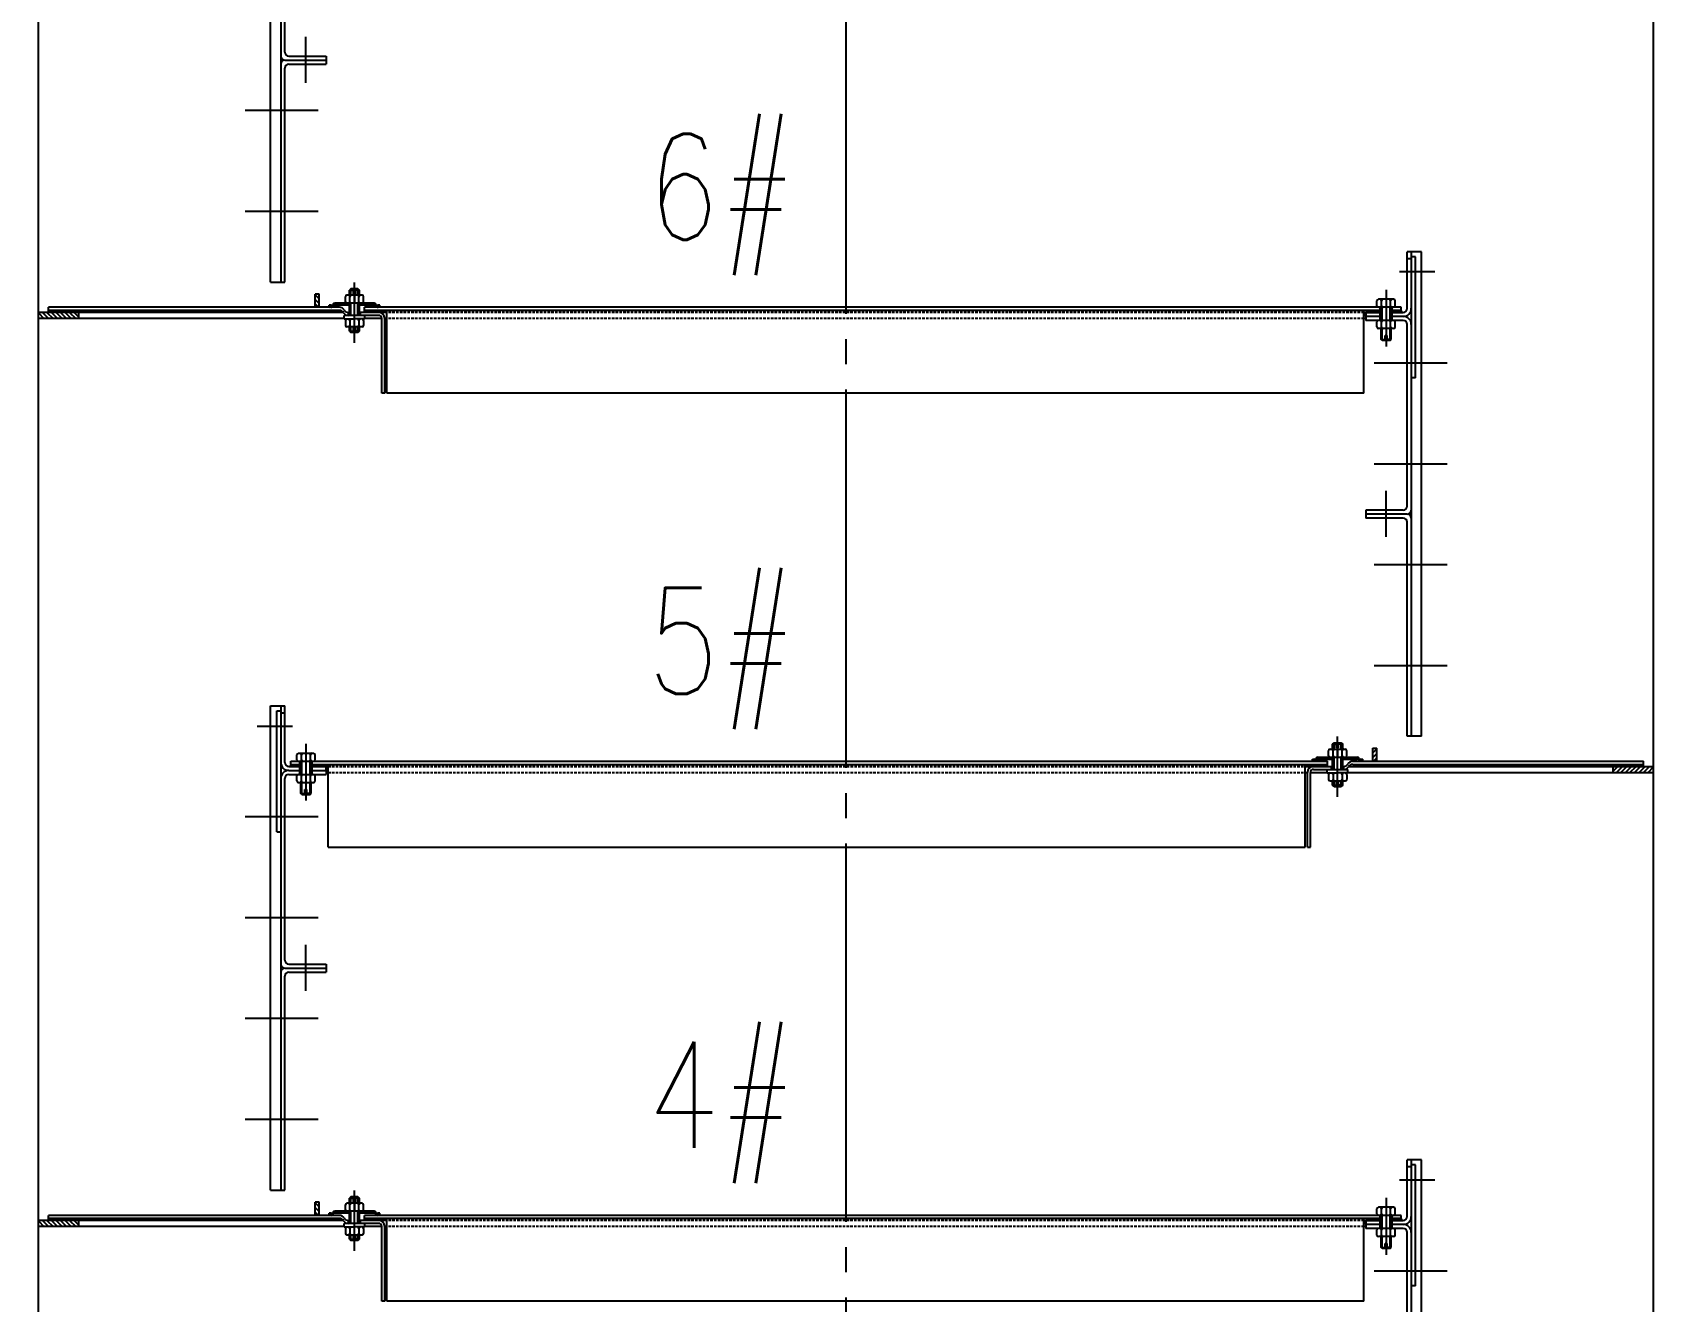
# Model space of a CAD drawing. Extents: x 16825 to 205982, y -10874 to 68273.
# Drawn here: x 164144 to 165750, y 38471 to 39729 of the extents above; entities that cross this region are included whole.
import ezdxf

# ---------------------------------------------------------------- set-up
doc = ezdxf.new("R2010")
doc.units = 0
doc.header["$LTSCALE"] = 5
doc.header["$MEASUREMENT"] = 0
doc.linetypes.add('CENTER', pattern=[18, 15, -1, 1, -1])
doc.linetypes.add('DASHED', pattern=[0.75, 0.5, -0.25])
doc.layers.get('DEFPOINTS').update_dxf_attribs({"linetype": 'CONTINUOUS'})
for name, color, linetype in [('CEN', 6, 'CENTER'), ('DIM', 1, 'CONTINUOUS'), ('HAT', 8, 'CONTINUOUS'), ('HID', 5, 'DASHED'), ('THINK', 2, 'CONTINUOUS'), ('THK', 2, 'CONTINUOUS'), ('THN', 4, 'CONTINUOUS')]:
    doc.layers.add(name, color=color, linetype=linetype)
doc.styles.get("Standard").update_dxf_attribs({"font": 'simplex', "width": 0.75, "bigfont": 'hzdx'})
doc.dimstyles.new('DIM3', dxfattribs={"dimscale": 0, "dimtxt": 3, "dimasz": 3, "dimexe": 1, "dimexo": 0, "dimgap": 1.5, "dimtad": 1, "dimdec": 4, "dimdsep": 46, "dimtxsty": 'Standard', "dimcen": 3, "dimclrd": 1, "dimclrt": 3, "dimadec": 0, "dimazin": 0, "dimtfac": 0.75, "dimtdec": 4, "dimtix": 1, "dimtmove": 0, "dimatfit": 0, "dimfxl": 0, "dimtolj": 1, "dimtzin": 0, "dimarcsym": 0})
pattern_1 = [(45, (164503.711, 36914.4804), (-2.245064, 2.245064), [])]
pattern_2 = [(135, (165397.0422, 37364.4804), (2.245064, 2.245064), [])]
pattern_3 = [(135, (165397.0422, 36464.4804), (2.245064, 2.245064), [])]

# ---------------------------------------------------------------- blocks, each defined once
blk = doc.blocks.new('*D91')
at = {"layer": 'DEFPOINTS', "color": 0}
for p in [(163106.3, 42156.4), (164262.8, 42156.4), (163690.8, 37206.4)]:
    blk.add_point(p, dxfattribs=at)
at = {"layer": 'DIM', "lineweight": -2}
for p, q in [((164262.8, 42156.4), (163074.3, 42156.4)), ((163690.8, 37206.4), (163074.3, 37206.4))]:
    blk.add_line(p, q, dxfattribs=at)
at = {"layer": 'DIM', "color": 1, "lineweight": -2}
blk.add_line((163106.3, 37302.4), (163106.3, 42060.4), dxfattribs=at)
at = {"layer": 'DIM', "color": 1}
for points in [[(163090.3, 42060.4), (163122.3, 42060.4), (163106.3, 42156.4)], [(163090.3, 37302.4), (163122.3, 37302.4), (163106.3, 37206.4)]]:
    blk.add_solid(points, dxfattribs=at)
at = {"layer": 'DIM', "color": 3, "insert": (163010.3, 39681.4), "char_height": 96, "attachment_point": 5, "rotation": 90}
blk.add_mtext('\\A1;11X450=4950', dxfattribs=at)

msp = doc.modelspace()

# ---------------------------------------------------------------- hatches: boundary and pattern name
at = {"layer": 'HAT'}
h = msp.add_hatch(dxfattribs=at)
h.set_pattern_fill('ANSI31', color=256, style=0)
h.set_pattern_definition(pattern_2)
h.paths.add_polyline_path([(164424.377, 39469.373), (164428.377, 39469.373), (164428.377, 39456.373), (164424.377, 39456.373)])
h = msp.add_hatch(dxfattribs=at)
h.set_pattern_fill('ANSI31', color=256, scale=0.5, style=0)
h.set_pattern_definition([(135, (165396.0422, 38079.4574), (1.122532, 1.122532), [])])
h.paths.add_polyline_path([(164469.377, 39458.373), (164469.377, 39460.373), (164482.877, 39460.373, -0.23606798), (164484.877, 39459.373, 0.23606798), (164486.877, 39458.373), (164488.377, 39458.373), (164488.377, 39456.373), (164486.877, 39456.373, -0.23606798), (164484.877, 39457.373, 0.23606798), (164482.877, 39458.373)])
h.paths.add_polyline_path([(164457.377, 39460.373), (164457.377, 39458.373), (164443.877, 39458.373, 0.23606798), (164441.877, 39457.373, -0.23606798), (164439.877, 39456.373), (164438.377, 39456.373), (164438.377, 39458.373), (164439.877, 39458.373, 0.23606798), (164441.877, 39459.373, -0.23606798), (164443.877, 39460.373)])
h = msp.add_hatch(dxfattribs=at)
h.set_pattern_fill('ANSI31', color=256, style=0)
h.set_pattern_definition(pattern_2)
h.paths.add_polyline_path([(164190.377, 39451.373), (164190.377, 39445.373), (164150.377, 39445.373), (164150.377, 39451.373)])
h = msp.add_hatch(dxfattribs=at)
h.set_pattern_fill('ANSI31', color=256, scale=0.5, style=0)
h.set_pattern_definition([(45, (164504.711, 37629.4574), (-1.122532, 1.122532), [])])
h.paths.add_polyline_path([(165431.377, 39008.373), (165431.377, 39010.373), (165417.877, 39010.373, 0.23606798), (165415.877, 39009.373, -0.23606798), (165413.877, 39008.373), (165412.377, 39008.373), (165412.377, 39006.373), (165413.877, 39006.373, 0.23606798), (165415.877, 39007.373, -0.23606798), (165417.877, 39008.373)])
h.paths.add_polyline_path([(165443.377, 39010.373), (165443.377, 39008.373), (165456.877, 39008.373, -0.23606798), (165458.877, 39007.373, 0.23606798), (165460.877, 39006.373), (165462.377, 39006.373), (165462.377, 39008.373), (165460.877, 39008.373, -0.23606798), (165458.877, 39009.373, 0.23606798), (165456.877, 39010.373)])
h = msp.add_hatch(dxfattribs=at)
h.set_pattern_fill('ANSI31', color=256, style=0)
h.set_pattern_definition(pattern_1)
h.paths.add_polyline_path([(165476.377, 39019.373), (165472.377, 39019.373), (165472.377, 39006.373), (165476.377, 39006.373)])
h = msp.add_hatch(dxfattribs=at)
h.set_pattern_fill('ANSI31', color=256, style=0)
h.set_pattern_definition(pattern_1)
h.paths.add_polyline_path([(165710.377, 39001.373), (165710.377, 38995.373), (165750.377, 38995.373), (165750.377, 39001.373)])
h = msp.add_hatch(dxfattribs=at)
h.set_pattern_fill('ANSI31', color=256, style=0)
h.set_pattern_definition(pattern_3)
h.paths.add_polyline_path([(164424.377, 38569.373), (164428.377, 38569.373), (164428.377, 38556.373), (164424.377, 38556.373)])
h = msp.add_hatch(dxfattribs=at)
h.set_pattern_fill('ANSI31', color=256, scale=0.5, style=0)
h.set_pattern_definition([(135, (165396.0422, 37179.4574), (1.122532, 1.122532), [])])
h.paths.add_polyline_path([(164469.377, 38558.373), (164469.377, 38560.373), (164482.877, 38560.373, -0.23606798), (164484.877, 38559.373, 0.23606798), (164486.877, 38558.373), (164488.377, 38558.373), (164488.377, 38556.373), (164486.877, 38556.373, -0.23606798), (164484.877, 38557.373, 0.23606798), (164482.877, 38558.373)])
h.paths.add_polyline_path([(164457.377, 38560.373), (164457.377, 38558.373), (164443.877, 38558.373, 0.23606798), (164441.877, 38557.373, -0.23606798), (164439.877, 38556.373), (164438.377, 38556.373), (164438.377, 38558.373), (164439.877, 38558.373, 0.23606798), (164441.877, 38559.373, -0.23606798), (164443.877, 38560.373)])
h = msp.add_hatch(dxfattribs=at)
h.set_pattern_fill('ANSI31', color=256, style=0)
h.set_pattern_definition(pattern_3)
h.paths.add_polyline_path([(164190.377, 38551.373), (164190.377, 38545.373), (164150.377, 38545.373), (164150.377, 38551.373)])

# ---------------------------------------------------------------- linework, layer by layer
at = {"layer": 'CEN', "ltscale": 5}
msp.add_line((164950.377, 28649.949), (164950.377, 65759.35), dxfattribs=at)
at = {"layer": 'CEN'}
for p, q in [((164415.377, 39678.868), (164415.377, 39724.584)), ((164427.32, 39651.373), (164355.01, 39651.373)), ((164427.32, 39551.373), (164355.01, 39551.373)), ((164463.377, 39421.182), (164463.377, 39480.95)), ((165533.676, 39491.373), (165498.63, 39491.373)), ((165485.377, 39473.632), (165485.377, 39417.398)), ((165473.433, 39401.373), (165545.744, 39401.373)), ((165473.433, 39301.373), (165545.744, 39301.373)), ((165485.377, 39228.868), (165485.377, 39274.584)), ((165473.433, 39201.373), (165545.744, 39201.373)), ((165473.433, 39101.373), (165545.744, 39101.373)), ((164367.078, 39041.373), (164402.123, 39041.373)), ((165437.377, 38971.182), (165437.377, 39030.95)), ((164415.377, 39023.632), (164415.377, 38967.398)), ((164427.32, 38951.373), (164355.01, 38951.373)), ((164427.32, 38851.373), (164355.01, 38851.373)), ((164415.377, 38778.868), (164415.377, 38824.584)), ((164427.32, 38751.373), (164355.01, 38751.373)), ((164427.32, 38651.373), (164355.01, 38651.373)), ((164463.377, 38521.182), (164463.377, 38580.95)), ((165533.676, 38591.373), (165498.63, 38591.373)), ((165485.377, 38573.632), (165485.377, 38517.398)), ((165473.433, 38501.373), (165545.744, 38501.373))]:
    msp.add_line(p, q, dxfattribs=at)
at = {"layer": 'HID'}
for p, q in [((165463.377, 39451.373), (164496.377, 39451.373)), ((165463.377, 39445.373), (164496.377, 39445.373)), ((164437.377, 39001.373), (165404.377, 39001.373)), ((164437.377, 38995.373), (165404.377, 38995.373)), ((165463.377, 38551.373), (164496.377, 38551.373)), ((165463.377, 38545.373), (164496.377, 38545.373))]:
    msp.add_line(p, q, dxfattribs=at)
at = {"layer": 'THINK'}
for p, q in [((164150.377, 39445.373), (164150.377, 39451.373)), ((165750.377, 38995.373), (165750.377, 39001.373)), ((164150.377, 38545.373), (164150.377, 38551.373))]:
    msp.add_line(p, q, dxfattribs=at)
at = {"layer": 'THK'}
for p, q in [((164150.377, 36168.873), (164150.377, 55518.373)), ((165750.377, 37024.873), (165750.377, 41718.373)), ((164380.377, 39481.373), (164380.377, 39961.373)), ((164390.377, 39892.701), (164390.377, 39481.373)), ((164394.377, 39709.373), (164394.377, 39889.373)), ((164394.377, 39701.373), (164435.377, 39701.373)), ((164398.377, 39705.373), (164435.377, 39705.373)), ((164435.377, 39705.373), (164435.377, 39697.373)), ((164394.377, 39481.373), (164394.377, 39693.373)), ((164398.377, 39697.373), (164435.377, 39697.373)), ((165506.377, 39455.373), (165506.377, 39511.373)), ((165520.377, 39511.373), (165506.377, 39511.373)), ((165510.377, 39511.373), (165510.377, 39442.701)), ((165520.377, 39031.373), (165520.377, 39511.373)), ((165510.377, 39504.373), (165506.377, 39504.373)), ((165514.377, 39506.373), (165510.377, 39506.373)), ((165514.377, 39386.373), (165514.377, 39506.373)), ((164380.377, 39481.373), (164394.377, 39481.373)), ((164428.377, 39469.373), (164424.377, 39469.373)), ((164424.377, 39456.373), (164424.377, 39469.373)), ((164428.377, 39456.373), (164428.377, 39469.373)), ((164482.877, 39460.373), (164443.877, 39460.373)), ((164454.377, 39461.873), (164454.377, 39466.873)), ((164470.877, 39468.373), (164455.877, 39468.373)), ((164457.377, 39458.373), (164457.377, 39460.373)), ((164459.877, 39474.826), (164458.377, 39473.326)), ((164458.377, 39468.373), (164458.377, 39473.326)), ((164458.377, 39473.326), (164462.377, 39473.326)), ((164458.377, 39448.373), (164458.377, 39460.373)), ((164458.877, 39461.873), (164458.877, 39466.873)), ((164462.377, 39474.826), (164459.877, 39474.826)), ((164462.377, 39469.826), (164462.377, 39474.826)), ((164464.377, 39469.826), (164462.377, 39469.826)), ((164463.377, 39468.373), (164463.377, 39460.373)), ((164464.377, 39469.826), (164464.377, 39474.826)), ((164466.877, 39474.826), (164464.377, 39474.826)), ((164468.377, 39473.326), (164464.377, 39473.326)), ((164468.377, 39473.326), (164466.877, 39474.826)), ((164467.877, 39461.873), (164467.877, 39466.873)), ((164468.377, 39468.373), (164468.377, 39473.326)), ((164468.377, 39448.373), (164468.377, 39460.373)), ((164469.377, 39458.373), (164469.377, 39460.373)), ((164472.377, 39461.873), (164472.377, 39466.873)), ((165476.377, 39457.873), (165476.377, 39462.873)), ((165492.877, 39464.373), (165477.877, 39464.373)), ((165480.877, 39457.873), (165480.877, 39462.873)), ((165489.877, 39457.873), (165489.877, 39462.873)), ((165494.377, 39457.873), (165494.377, 39462.873)), ((164452.377, 39451.373), (164150.377, 39451.373)), ((164453.141, 39445.373), (164150.377, 39445.373)), ((164448.716, 39456.373), (164160.377, 39456.373)), ((164160.377, 39451.373), (164160.377, 39456.373)), ((164448.377, 39453.373), (164160.377, 39453.373)), ((164190.377, 39445.373), (164190.377, 39453.373)), ((164439.877, 39458.373), (164438.377, 39458.373)), ((164438.377, 39456.373), (164438.377, 39458.373)), ((164458.377, 39458.373), (164443.877, 39458.373)), ((164487.377, 39448.373), (164453.141, 39448.373)), ((164453.141, 39444.873), (164453.141, 39448.373)), ((164453.141, 39444.873), (164463.377, 39444.873)), ((164454.377, 39443.373), (164454.377, 39438.373)), ((164458.377, 39451.373), (164457.377, 39451.373)), ((164457.377, 39448.373), (164457.377, 39451.373)), ((164458.877, 39443.373), (164458.877, 39438.373)), ((164473.612, 39444.873), (164463.377, 39444.873)), ((164463.377, 39436.873), (164463.377, 39444.873)), ((164467.877, 39443.373), (164467.877, 39438.373)), ((164482.877, 39458.373), (164468.377, 39458.373)), ((164495.377, 39451.373), (164468.377, 39451.373)), ((164469.377, 39448.373), (164469.377, 39451.373)), ((164472.377, 39443.373), (164472.377, 39438.373)), ((165500.377, 39456.373), (164473.377, 39456.373)), ((164473.377, 39451.373), (164473.377, 39456.373)), ((165480.377, 39453.373), (164473.377, 39453.373)), ((164473.612, 39444.873), (164473.612, 39448.373)), ((164490.377, 39445.373), (164473.612, 39445.373)), ((164488.377, 39458.373), (164486.877, 39458.373)), ((164488.377, 39456.373), (164488.377, 39458.373)), ((164490.377, 39371.373), (164490.377, 39445.373)), ((164493.377, 39451.373), (164493.377, 39453.373)), ((164495.377, 39445.373), (164493.377, 39445.373)), ((164493.377, 39371.373), (164493.377, 39445.373)), ((164495.377, 39371.373), (164495.377, 39453.373)), ((165463.377, 39371.373), (165463.377, 39453.373)), ((165463.377, 39451.373), (165480.377, 39451.373)), ((165465.377, 39445.373), (165463.377, 39445.373)), ((165465.377, 39451.373), (165465.377, 39443.373)), ((165480.377, 39451.373), (165465.377, 39451.373)), ((165465.377, 39447.373), (165465.377, 39451.373)), ((165480.377, 39447.373), (165465.377, 39447.373)), ((165502.377, 39443.373), (165465.377, 39443.373)), ((165479.377, 39453.373), (165479.377, 39456.373)), ((165479.377, 39453.373), (165479.377, 39451.373)), ((165479.377, 39443.373), (165479.377, 39451.373)), ((165480.377, 39443.373), (165480.377, 39456.373)), ((165490.377, 39443.373), (165490.377, 39456.373)), ((165500.377, 39453.373), (165490.377, 39453.373)), ((165502.377, 39451.373), (165490.377, 39451.373)), ((165490.377, 39451.373), (165502.377, 39451.373)), ((165502.377, 39447.373), (165490.377, 39447.373)), ((165491.377, 39453.373), (165491.377, 39456.373)), ((165491.377, 39451.373), (165491.377, 39453.373)), ((165491.377, 39443.373), (165491.377, 39451.373)), ((165500.377, 39453.373), (165500.377, 39456.373)), ((165500.377, 39453.373), (165500.377, 39451.373)), ((164470.877, 39436.873), (164455.877, 39436.873)), ((164458.377, 39432.826), (164458.377, 39436.873)), ((164458.377, 39432.826), (164462.377, 39432.826)), ((164458.377, 39432.826), (164459.877, 39431.326)), ((164462.377, 39431.326), (164459.877, 39431.326)), ((164464.377, 39436.326), (164462.377, 39436.326)), ((164462.377, 39431.326), (164462.377, 39436.326)), ((164464.377, 39431.326), (164464.377, 39436.326)), ((164468.377, 39432.826), (164464.377, 39432.826)), ((164466.877, 39431.326), (164464.377, 39431.326)), ((164466.877, 39431.326), (164468.377, 39432.826)), ((164468.377, 39432.826), (164468.377, 39436.873)), ((165476.377, 39436.873), (165476.377, 39441.873)), ((165492.877, 39435.373), (165477.877, 39435.373)), ((165480.377, 39424.373), (165480.377, 39435.373)), ((165480.877, 39436.873), (165480.877, 39441.873)), ((165486.377, 39428.373), (165484.377, 39428.373)), ((165484.377, 39423.373), (165484.377, 39428.373)), ((165486.377, 39423.373), (165486.377, 39428.373)), ((165489.877, 39436.873), (165489.877, 39441.873)), ((165490.377, 39424.373), (165490.377, 39435.373)), ((165494.377, 39436.873), (165494.377, 39441.873)), ((165506.377, 39259.373), (165506.377, 39439.373)), ((165510.377, 39442.701), (165510.377, 39031.373)), ((165480.377, 39424.373), (165484.377, 39424.373)), ((165481.377, 39423.373), (165480.377, 39424.373)), ((165484.377, 39423.373), (165481.377, 39423.373)), ((165490.377, 39424.373), (165486.377, 39424.373)), ((165489.377, 39423.373), (165486.377, 39423.373)), ((165489.377, 39423.373), (165490.377, 39424.373)), ((165514.377, 39386.373), (165510.377, 39386.373)), ((164493.377, 39371.373), (164490.377, 39371.373)), ((165463.377, 39371.373), (164495.377, 39371.373)), ((165502.377, 39255.373), (165465.377, 39255.373)), ((165465.377, 39255.373), (165465.377, 39247.373)), ((165506.377, 39251.373), (165465.377, 39251.373)), ((165502.377, 39247.373), (165465.377, 39247.373)), ((165506.377, 39031.373), (165506.377, 39243.373)), ((164380.377, 39061.373), (164394.377, 39061.373)), ((164380.377, 38581.373), (164380.377, 39061.373)), ((164390.377, 39061.373), (164390.377, 38992.701)), ((164394.377, 39005.373), (164394.377, 39061.373)), ((164386.377, 39056.373), (164390.377, 39056.373)), ((164386.377, 38936.373), (164386.377, 39056.373)), ((164390.377, 39054.373), (164394.377, 39054.373)), ((165520.377, 39031.373), (165506.377, 39031.373)), ((164406.377, 39007.873), (164406.377, 39012.873)), ((164407.877, 39014.373), (164422.877, 39014.373)), ((164410.877, 39007.873), (164410.877, 39012.873)), ((164419.877, 39007.873), (164419.877, 39012.873)), ((164424.377, 39007.873), (164424.377, 39012.873)), ((165417.877, 39010.373), (165456.877, 39010.373)), ((165428.377, 39011.873), (165428.377, 39016.873)), ((165429.877, 39018.373), (165444.877, 39018.373)), ((165431.377, 39008.373), (165431.377, 39010.373)), ((165432.377, 39023.326), (165433.877, 39024.826)), ((165432.377, 39023.326), (165436.377, 39023.326)), ((165432.377, 39018.373), (165432.377, 39023.326)), ((165432.377, 38998.373), (165432.377, 39010.373)), ((165432.877, 39011.873), (165432.877, 39016.873)), ((165433.877, 39024.826), (165436.377, 39024.826)), ((165436.377, 39019.826), (165436.377, 39024.826)), ((165436.377, 39019.826), (165438.377, 39019.826)), ((165437.377, 39018.373), (165437.377, 39010.373)), ((165438.377, 39024.826), (165440.877, 39024.826)), ((165438.377, 39019.826), (165438.377, 39024.826)), ((165442.377, 39023.326), (165438.377, 39023.326)), ((165440.877, 39024.826), (165442.377, 39023.326)), ((165441.877, 39011.873), (165441.877, 39016.873)), ((165442.377, 39018.373), (165442.377, 39023.326)), ((165442.377, 38998.373), (165442.377, 39010.373)), ((165443.377, 39008.373), (165443.377, 39010.373)), ((165446.377, 39011.873), (165446.377, 39016.873)), ((165472.377, 39006.373), (165472.377, 39019.373)), ((165472.377, 39019.373), (165476.377, 39019.373)), ((165476.377, 39006.373), (165476.377, 39019.373)), ((164398.377, 39001.373), (164410.377, 39001.373)), ((164410.377, 39001.373), (164398.377, 39001.373)), ((164398.377, 38997.373), (164410.377, 38997.373)), ((164400.377, 39006.373), (165427.377, 39006.373)), ((164400.377, 39003.373), (164400.377, 39006.373)), ((164400.377, 39003.373), (164400.377, 39001.373)), ((164400.377, 39003.373), (164410.377, 39003.373)), ((164409.377, 39003.373), (164409.377, 39006.373)), ((164409.377, 39001.373), (164409.377, 39003.373)), ((164409.377, 38993.373), (164409.377, 39001.373)), ((164410.377, 38993.373), (164410.377, 39006.373)), ((164420.377, 38993.373), (164420.377, 39006.373)), ((164420.377, 39003.373), (165427.377, 39003.373)), ((164420.377, 39001.373), (164435.377, 39001.373)), ((164437.377, 39001.373), (164420.377, 39001.373)), ((164420.377, 38997.373), (164435.377, 38997.373)), ((164421.377, 39003.373), (164421.377, 39006.373)), ((164421.377, 39003.373), (164421.377, 39001.373)), ((164421.377, 38993.373), (164421.377, 39001.373)), ((164435.377, 39001.373), (164435.377, 38993.373)), ((164435.377, 38997.373), (164435.377, 39001.373)), ((164435.377, 38995.373), (164437.377, 38995.373)), ((164437.377, 38921.373), (164437.377, 39003.373)), ((165405.377, 38921.373), (165405.377, 39003.373)), ((165405.377, 39001.373), (165432.377, 39001.373)), ((165405.377, 38995.373), (165407.377, 38995.373)), ((165407.377, 39001.373), (165407.377, 39003.373)), ((165407.377, 38921.373), (165407.377, 38995.373)), ((165410.377, 38995.373), (165427.141, 38995.373)), ((165410.377, 38921.373), (165410.377, 38995.373)), ((165412.377, 39006.373), (165412.377, 39008.373)), ((165412.377, 39008.373), (165413.877, 39008.373)), ((165413.377, 38998.373), (165447.612, 38998.373)), ((165417.877, 39008.373), (165432.377, 39008.373)), ((165427.141, 38994.873), (165427.141, 38998.373)), ((165427.141, 38994.873), (165437.377, 38994.873)), ((165427.377, 39001.373), (165427.377, 39006.373)), ((165431.377, 38998.373), (165431.377, 39001.373)), ((165447.612, 38994.873), (165437.377, 38994.873)), ((165437.377, 38986.873), (165437.377, 38994.873)), ((165442.377, 39008.373), (165456.877, 39008.373)), ((165442.377, 39001.373), (165443.377, 39001.373)), ((165443.377, 38998.373), (165443.377, 39001.373)), ((165447.612, 38994.873), (165447.612, 38998.373)), ((165447.612, 38995.373), (165750.377, 38995.373)), ((165448.377, 39001.373), (165750.377, 39001.373)), ((165452.037, 39006.373), (165740.377, 39006.373)), ((165452.377, 39003.373), (165740.377, 39003.373)), ((165460.877, 39008.373), (165462.377, 39008.373)), ((165462.377, 39006.373), (165462.377, 39008.373)), ((165710.377, 38995.373), (165710.377, 39003.373)), ((165740.377, 39001.373), (165740.377, 39006.373)), ((164390.377, 38992.701), (164390.377, 38581.373)), ((164394.377, 38809.373), (164394.377, 38989.373)), ((164398.377, 38993.373), (164435.377, 38993.373)), ((164406.377, 38986.873), (164406.377, 38991.873)), ((164407.877, 38985.373), (164422.877, 38985.373)), ((164410.377, 38974.373), (164410.377, 38985.373)), ((164410.877, 38986.873), (164410.877, 38991.873)), ((164414.377, 38978.373), (164416.377, 38978.373)), ((164414.377, 38973.373), (164414.377, 38978.373)), ((164416.377, 38973.373), (164416.377, 38978.373)), ((164419.877, 38986.873), (164419.877, 38991.873)), ((164420.377, 38974.373), (164420.377, 38985.373)), ((164424.377, 38986.873), (164424.377, 38991.873)), ((165428.377, 38993.373), (165428.377, 38988.373)), ((165429.877, 38986.873), (165444.877, 38986.873)), ((165432.377, 38982.826), (165432.377, 38986.873)), ((165432.377, 38982.826), (165436.377, 38982.826)), ((165433.877, 38981.326), (165432.377, 38982.826)), ((165432.877, 38993.373), (165432.877, 38988.373)), ((165433.877, 38981.326), (165436.377, 38981.326)), ((165436.377, 38986.326), (165438.377, 38986.326)), ((165436.377, 38981.326), (165436.377, 38986.326)), ((165438.377, 38981.326), (165438.377, 38986.326)), ((165442.377, 38982.826), (165438.377, 38982.826)), ((165438.377, 38981.326), (165440.877, 38981.326)), ((165442.377, 38982.826), (165440.877, 38981.326)), ((165441.877, 38993.373), (165441.877, 38988.373)), ((165442.377, 38982.826), (165442.377, 38986.873)), ((165446.377, 38993.373), (165446.377, 38988.373)), ((164410.377, 38974.373), (164414.377, 38974.373)), ((164411.377, 38973.373), (164410.377, 38974.373)), ((164411.377, 38973.373), (164414.377, 38973.373)), ((164420.377, 38974.373), (164416.377, 38974.373)), ((164416.377, 38973.373), (164419.377, 38973.373)), ((164419.377, 38973.373), (164420.377, 38974.373)), ((164386.377, 38936.373), (164390.377, 38936.373)), ((164437.377, 38921.373), (165405.377, 38921.373)), ((165407.377, 38921.373), (165410.377, 38921.373)), ((164394.377, 38801.373), (164435.377, 38801.373)), ((164398.377, 38805.373), (164435.377, 38805.373)), ((164435.377, 38805.373), (164435.377, 38797.373)), ((164394.377, 38581.373), (164394.377, 38793.373)), ((164398.377, 38797.373), (164435.377, 38797.373)), ((165506.377, 38555.373), (165506.377, 38611.373)), ((165520.377, 38611.373), (165506.377, 38611.373)), ((165510.377, 38611.373), (165510.377, 38542.701)), ((165520.377, 38131.373), (165520.377, 38611.373)), ((165510.377, 38604.373), (165506.377, 38604.373)), ((165514.377, 38606.373), (165510.377, 38606.373)), ((165514.377, 38486.373), (165514.377, 38606.373)), ((164380.377, 38581.373), (164394.377, 38581.373)), ((164428.377, 38569.373), (164424.377, 38569.373)), ((164424.377, 38556.373), (164424.377, 38569.373)), ((164428.377, 38556.373), (164428.377, 38569.373)), ((164482.877, 38560.373), (164443.877, 38560.373)), ((164454.377, 38561.873), (164454.377, 38566.873)), ((164470.877, 38568.373), (164455.877, 38568.373)), ((164457.377, 38558.373), (164457.377, 38560.373)), ((164459.877, 38574.826), (164458.377, 38573.326)), ((164458.377, 38573.326), (164462.377, 38573.326)), ((164458.377, 38568.373), (164458.377, 38573.326)), ((164458.377, 38548.373), (164458.377, 38560.373)), ((164458.877, 38561.873), (164458.877, 38566.873)), ((164462.377, 38574.826), (164459.877, 38574.826)), ((164462.377, 38569.826), (164462.377, 38574.826)), ((164464.377, 38569.826), (164462.377, 38569.826)), ((164463.377, 38568.373), (164463.377, 38560.373)), ((164464.377, 38569.826), (164464.377, 38574.826)), ((164466.877, 38574.826), (164464.377, 38574.826)), ((164468.377, 38573.326), (164464.377, 38573.326)), ((164468.377, 38573.326), (164466.877, 38574.826)), ((164467.877, 38561.873), (164467.877, 38566.873)), ((164468.377, 38568.373), (164468.377, 38573.326)), ((164468.377, 38548.373), (164468.377, 38560.373)), ((164469.377, 38558.373), (164469.377, 38560.373)), ((164472.377, 38561.873), (164472.377, 38566.873)), ((165476.377, 38557.873), (165476.377, 38562.873)), ((165492.877, 38564.373), (165477.877, 38564.373)), ((165480.877, 38557.873), (165480.877, 38562.873)), ((165489.877, 38557.873), (165489.877, 38562.873)), ((165494.377, 38557.873), (165494.377, 38562.873)), ((164452.377, 38551.373), (164150.377, 38551.373)), ((164453.141, 38545.373), (164150.377, 38545.373)), ((164448.716, 38556.373), (164160.377, 38556.373)), ((164160.377, 38551.373), (164160.377, 38556.373)), ((164448.377, 38553.373), (164160.377, 38553.373)), ((164190.377, 38545.373), (164190.377, 38553.373)), ((164439.877, 38558.373), (164438.377, 38558.373)), ((164438.377, 38556.373), (164438.377, 38558.373)), ((164458.377, 38558.373), (164443.877, 38558.373)), ((164487.377, 38548.373), (164453.141, 38548.373)), ((164453.141, 38544.873), (164453.141, 38548.373)), ((164453.141, 38544.873), (164463.377, 38544.873)), ((164458.377, 38551.373), (164457.377, 38551.373)), ((164457.377, 38548.373), (164457.377, 38551.373)), ((164473.612, 38544.873), (164463.377, 38544.873)), ((164463.377, 38536.873), (164463.377, 38544.873)), ((164482.877, 38558.373), (164468.377, 38558.373)), ((164495.377, 38551.373), (164468.377, 38551.373)), ((164469.377, 38548.373), (164469.377, 38551.373)), ((165500.377, 38556.373), (164473.377, 38556.373)), ((164473.377, 38551.373), (164473.377, 38556.373)), ((165480.377, 38553.373), (164473.377, 38553.373)), ((164473.612, 38544.873), (164473.612, 38548.373)), ((164490.377, 38545.373), (164473.612, 38545.373)), ((164488.377, 38558.373), (164486.877, 38558.373)), ((164488.377, 38556.373), (164488.377, 38558.373)), ((164490.377, 38471.373), (164490.377, 38545.373)), ((164493.377, 38551.373), (164493.377, 38553.373)), ((164495.377, 38545.373), (164493.377, 38545.373)), ((164493.377, 38471.373), (164493.377, 38545.373)), ((164495.377, 38471.373), (164495.377, 38553.373)), ((165463.377, 38471.373), (165463.377, 38553.373)), ((165463.377, 38551.373), (165480.377, 38551.373)), ((165465.377, 38545.373), (165463.377, 38545.373)), ((165465.377, 38551.373), (165465.377, 38543.373)), ((165480.377, 38551.373), (165465.377, 38551.373)), ((165465.377, 38547.373), (165465.377, 38551.373)), ((165480.377, 38547.373), (165465.377, 38547.373)), ((165479.377, 38553.373), (165479.377, 38556.373)), ((165479.377, 38553.373), (165479.377, 38551.373)), ((165479.377, 38543.373), (165479.377, 38551.373)), ((165480.377, 38543.373), (165480.377, 38556.373)), ((165490.377, 38543.373), (165490.377, 38556.373)), ((165500.377, 38553.373), (165490.377, 38553.373)), ((165502.377, 38551.373), (165490.377, 38551.373)), ((165490.377, 38551.373), (165502.377, 38551.373)), ((165502.377, 38547.373), (165490.377, 38547.373)), ((165491.377, 38553.373), (165491.377, 38556.373)), ((165491.377, 38551.373), (165491.377, 38553.373)), ((165491.377, 38543.373), (165491.377, 38551.373)), ((165500.377, 38553.373), (165500.377, 38556.373)), ((165500.377, 38553.373), (165500.377, 38551.373)), ((164454.377, 38543.373), (164454.377, 38538.373)), ((164470.877, 38536.873), (164455.877, 38536.873)), ((164458.377, 38532.826), (164458.377, 38536.873)), ((164458.377, 38532.826), (164462.377, 38532.826)), ((164458.377, 38532.826), (164459.877, 38531.326)), ((164458.877, 38543.373), (164458.877, 38538.373)), ((164462.377, 38531.326), (164459.877, 38531.326)), ((164464.377, 38536.326), (164462.377, 38536.326)), ((164462.377, 38531.326), (164462.377, 38536.326)), ((164464.377, 38531.326), (164464.377, 38536.326)), ((164468.377, 38532.826), (164464.377, 38532.826)), ((164466.877, 38531.326), (164464.377, 38531.326)), ((164466.877, 38531.326), (164468.377, 38532.826)), ((164467.877, 38543.373), (164467.877, 38538.373)), ((164468.377, 38532.826), (164468.377, 38536.873)), ((164472.377, 38543.373), (164472.377, 38538.373)), ((165502.377, 38543.373), (165465.377, 38543.373)), ((165476.377, 38536.873), (165476.377, 38541.873)), ((165492.877, 38535.373), (165477.877, 38535.373)), ((165480.377, 38524.373), (165480.377, 38535.373)), ((165480.877, 38536.873), (165480.877, 38541.873)), ((165486.377, 38528.373), (165484.377, 38528.373)), ((165484.377, 38523.373), (165484.377, 38528.373)), ((165486.377, 38523.373), (165486.377, 38528.373)), ((165489.877, 38536.873), (165489.877, 38541.873)), ((165490.377, 38524.373), (165490.377, 38535.373)), ((165494.377, 38536.873), (165494.377, 38541.873)), ((165506.377, 38359.373), (165506.377, 38539.373)), ((165510.377, 38542.701), (165510.377, 38131.373)), ((165480.377, 38524.373), (165484.377, 38524.373)), ((165481.377, 38523.373), (165480.377, 38524.373)), ((165484.377, 38523.373), (165481.377, 38523.373)), ((165490.377, 38524.373), (165486.377, 38524.373)), ((165489.377, 38523.373), (165486.377, 38523.373)), ((165489.377, 38523.373), (165490.377, 38524.373)), ((165514.377, 38486.373), (165510.377, 38486.373)), ((164493.377, 38471.373), (164490.377, 38471.373)), ((165463.377, 38471.373), (164495.377, 38471.373))]:
    msp.add_line(p, q, dxfattribs=at)
for centre, radius, start, end in [((164394.377, 39705.373), 4, 180, 270), ((164394.377, 39697.373), 4, 90, 180), ((164398.377, 39709.373), 4, 180, 270), ((164398.377, 39693.373), 4, 90, 180), ((164443.877, 39457.873), 2.5, 90, 143.130102), ((164455.877, 39466.873), 1.5, 90, 180), ((164455.877, 39461.873), 1.5, 180, 270), ((164457.377, 39466.873), 1.5, 0, 90), ((164457.377, 39461.873), 1.5, 270, 0), ((164460.377, 39466.873), 1.5, 90, 180), ((164460.377, 39461.873), 1.5, 180, 270), ((164466.377, 39466.873), 1.5, 0, 90), ((164466.377, 39461.873), 1.5, 270, 0), ((164469.377, 39466.873), 1.5, 90, 180), ((164469.377, 39461.873), 1.5, 180, 270), ((164470.877, 39466.873), 1.5, 0, 90), ((164470.877, 39461.873), 1.5, 270, 0), ((164482.877, 39457.873), 2.5, 36.869898, 90), ((165477.877, 39462.873), 1.5, 90, 180), ((165479.377, 39462.873), 1.5, 0, 90), ((165482.377, 39462.873), 1.5, 90, 180), ((165488.377, 39462.873), 1.5, 0, 90), ((165491.377, 39462.873), 1.5, 90, 180), ((165492.877, 39462.873), 1.5, 0, 90), ((164439.877, 39460.873), 2.5, 270, 323.130102), ((164439.877, 39458.873), 2.5, 270, 323.130102), ((164443.877, 39455.873), 2.5, 90, 143.130102), ((164448.377, 39448.373), 5, 30, 90), ((164448.716, 39451.373), 5, 30, 90), ((164457.037, 39453.373), 5, 210, 270), ((164457.377, 39456.373), 5, 210, 270), ((164455.877, 39443.373), 1.5, 90, 180), ((164457.377, 39443.373), 1.5, 0, 90), ((164460.377, 39443.373), 1.5, 90, 180), ((164466.377, 39443.373), 1.5, 0, 90), ((164469.377, 39443.373), 1.5, 90, 180), ((164470.877, 39443.373), 1.5, 0, 90), ((164482.877, 39455.873), 2.5, 36.869898, 90), ((164486.877, 39460.873), 2.5, 216.869898, 270), ((164486.877, 39458.873), 2.5, 216.869898, 270), ((164487.377, 39445.373), 6, 0, 90), ((164487.377, 39445.373), 3, 0, 90), ((165477.877, 39457.873), 1.5, 180, 270), ((165477.877, 39441.873), 1.5, 90, 180), ((165479.377, 39457.873), 1.5, 270, 0), ((165479.377, 39441.873), 1.5, 0, 90), ((165482.377, 39457.873), 1.5, 180, 270), ((165482.377, 39441.873), 1.5, 90, 180), ((165488.377, 39457.873), 1.5, 270, 0), ((165488.377, 39441.873), 1.5, 0, 90), ((165491.377, 39457.873), 1.5, 180, 270), ((165491.377, 39441.873), 1.5, 90, 180), ((165492.877, 39457.873), 1.5, 270, 0), ((165492.877, 39441.873), 1.5, 0, 90), ((165502.377, 39455.373), 8, 270, 0), ((165502.377, 39455.373), 4, 270, 0), ((165502.377, 39439.373), 8, 0, 90), ((165502.377, 39439.373), 4, 0, 90), ((164455.877, 39438.373), 1.5, 180, 270), ((164457.377, 39438.373), 1.5, 270, 0), ((164460.377, 39438.373), 1.5, 180, 270), ((164466.377, 39438.373), 1.5, 270, 0), ((164469.377, 39438.373), 1.5, 180, 270), ((164470.877, 39438.373), 1.5, 270, 0), ((165477.877, 39436.873), 1.5, 180, 270), ((165479.377, 39436.873), 1.5, 270, 0), ((165482.377, 39436.873), 1.5, 180, 270), ((165488.377, 39436.873), 1.5, 270, 0), ((165491.377, 39436.873), 1.5, 180, 270), ((165492.877, 39436.873), 1.5, 270, 0), ((165502.377, 39259.373), 4, 270, 0), ((165506.377, 39255.373), 4, 270, 0), ((165506.377, 39247.373), 4, 0, 90), ((165502.377, 39243.373), 4, 0, 90), ((164407.877, 39012.873), 1.5, 90, 180), ((164409.377, 39012.873), 1.5, 0, 90), ((164412.377, 39012.873), 1.5, 90, 180), ((164418.377, 39012.873), 1.5, 0, 90), ((164421.377, 39012.873), 1.5, 90, 180), ((164422.877, 39012.873), 1.5, 0, 90), ((165417.877, 39007.873), 2.5, 90, 143.130102), ((165429.877, 39016.873), 1.5, 90, 180), ((165429.877, 39011.873), 1.5, 180, 270), ((165431.377, 39016.873), 1.5, 0, 90), ((165431.377, 39011.873), 1.5, 270, 0), ((165434.377, 39016.873), 1.5, 90, 180), ((165434.377, 39011.873), 1.5, 180, 270), ((165440.377, 39016.873), 1.5, 0, 90), ((165440.377, 39011.873), 1.5, 270, 0), ((165443.377, 39016.873), 1.5, 90, 180), ((165443.377, 39011.873), 1.5, 180, 270), ((165444.877, 39016.873), 1.5, 0, 90), ((165444.877, 39011.873), 1.5, 270, 0), ((165456.877, 39007.873), 2.5, 36.869898, 90), ((164398.377, 39005.373), 8, 180, 270), ((164398.377, 38989.373), 8, 90, 180), ((164398.377, 39005.373), 4, 180, 270), ((164407.877, 39007.873), 1.5, 180, 270), ((164409.377, 39007.873), 1.5, 270, 0), ((164412.377, 39007.873), 1.5, 180, 270), ((164418.377, 39007.873), 1.5, 270, 0), ((164421.377, 39007.873), 1.5, 180, 270), ((164422.877, 39007.873), 1.5, 270, 0), ((165413.377, 38995.373), 6, 90, 180), ((165413.377, 38995.373), 3, 90, 180), ((165413.877, 39010.873), 2.5, 270, 323.130102), ((165413.877, 39008.873), 2.5, 270, 323.130102), ((165417.877, 39005.873), 2.5, 90, 143.130102), ((165429.877, 38993.373), 1.5, 90, 180), ((165431.377, 38993.373), 1.5, 0, 90), ((165434.377, 38993.373), 1.5, 90, 180), ((165440.377, 38993.373), 1.5, 0, 90), ((165443.377, 38993.373), 1.5, 90, 180), ((165443.377, 39006.373), 5, 270, 330), ((165443.716, 39003.373), 5, 270, 330), ((165444.877, 38993.373), 1.5, 0, 90), ((165452.037, 39001.373), 5, 90, 150), ((165452.377, 38998.373), 5, 90, 150), ((165456.877, 39005.873), 2.5, 36.869898, 90), ((165460.877, 39010.873), 2.5, 216.869898, 270), ((165460.877, 39008.873), 2.5, 216.869898, 270), ((164398.377, 38989.373), 4, 90, 180), ((164407.877, 38991.873), 1.5, 90, 180), ((164407.877, 38986.873), 1.5, 180, 270), ((164409.377, 38991.873), 1.5, 0, 90), ((164409.377, 38986.873), 1.5, 270, 0), ((164412.377, 38991.873), 1.5, 90, 180), ((164412.377, 38986.873), 1.5, 180, 270), ((164418.377, 38991.873), 1.5, 0, 90), ((164418.377, 38986.873), 1.5, 270, 0), ((164421.377, 38991.873), 1.5, 90, 180), ((164421.377, 38986.873), 1.5, 180, 270), ((164422.877, 38991.873), 1.5, 0, 90), ((164422.877, 38986.873), 1.5, 270, 0), ((165429.877, 38988.373), 1.5, 180, 270), ((165431.377, 38988.373), 1.5, 270, 0), ((165434.377, 38988.373), 1.5, 180, 270), ((165440.377, 38988.373), 1.5, 270, 0), ((165443.377, 38988.373), 1.5, 180, 270), ((165444.877, 38988.373), 1.5, 270, 0), ((164394.377, 38805.373), 4, 180, 270), ((164394.377, 38797.373), 4, 90, 180), ((164398.377, 38809.373), 4, 180, 270), ((164398.377, 38793.373), 4, 90, 180), ((164443.877, 38557.873), 2.5, 90, 143.130102), ((164455.877, 38566.873), 1.5, 90, 180), ((164455.877, 38561.873), 1.5, 180, 270), ((164457.377, 38566.873), 1.5, 0, 90), ((164457.377, 38561.873), 1.5, 270, 0), ((164460.377, 38566.873), 1.5, 90, 180), ((164460.377, 38561.873), 1.5, 180, 270), ((164466.377, 38566.873), 1.5, 0, 90), ((164466.377, 38561.873), 1.5, 270, 0), ((164469.377, 38566.873), 1.5, 90, 180), ((164469.377, 38561.873), 1.5, 180, 270), ((164470.877, 38566.873), 1.5, 0, 90), ((164470.877, 38561.873), 1.5, 270, 0), ((164482.877, 38557.873), 2.5, 36.869898, 90), ((165477.877, 38562.873), 1.5, 90, 180), ((165479.377, 38562.873), 1.5, 0, 90), ((165482.377, 38562.873), 1.5, 90, 180), ((165488.377, 38562.873), 1.5, 0, 90), ((165491.377, 38562.873), 1.5, 90, 180), ((165492.877, 38562.873), 1.5, 0, 90), ((164439.877, 38560.873), 2.5, 270, 323.130102), ((164439.877, 38558.873), 2.5, 270, 323.130102), ((164443.877, 38555.873), 2.5, 90, 143.130102), ((164448.377, 38548.373), 5, 30, 90), ((164448.716, 38551.373), 5, 30, 90), ((164457.037, 38553.373), 5, 210, 270), ((164457.377, 38556.373), 5, 210, 270), ((164455.877, 38543.373), 1.5, 90, 180), ((164457.377, 38543.373), 1.5, 0, 90), ((164460.377, 38543.373), 1.5, 90, 180), ((164466.377, 38543.373), 1.5, 0, 90), ((164469.377, 38543.373), 1.5, 90, 180), ((164470.877, 38543.373), 1.5, 0, 90), ((164482.877, 38555.873), 2.5, 36.869898, 90), ((164486.877, 38560.873), 2.5, 216.869898, 270), ((164486.877, 38558.873), 2.5, 216.869898, 270), ((164487.377, 38545.373), 6, 0, 90), ((164487.377, 38545.373), 3, 0, 90), ((165477.877, 38557.873), 1.5, 180, 270), ((165479.377, 38557.873), 1.5, 270, 0), ((165482.377, 38557.873), 1.5, 180, 270), ((165488.377, 38557.873), 1.5, 270, 0), ((165491.377, 38557.873), 1.5, 180, 270), ((165492.877, 38557.873), 1.5, 270, 0), ((165502.377, 38555.373), 8, 270, 0), ((165502.377, 38555.373), 4, 270, 0), ((165502.377, 38539.373), 8, 0, 90), ((164455.877, 38538.373), 1.5, 180, 270), ((164457.377, 38538.373), 1.5, 270, 0), ((164460.377, 38538.373), 1.5, 180, 270), ((164466.377, 38538.373), 1.5, 270, 0), ((164469.377, 38538.373), 1.5, 180, 270), ((164470.877, 38538.373), 1.5, 270, 0), ((165477.877, 38541.873), 1.5, 90, 180), ((165477.877, 38536.873), 1.5, 180, 270), ((165479.377, 38541.873), 1.5, 0, 90), ((165479.377, 38536.873), 1.5, 270, 0), ((165482.377, 38541.873), 1.5, 90, 180), ((165482.377, 38536.873), 1.5, 180, 270), ((165488.377, 38541.873), 1.5, 0, 90), ((165488.377, 38536.873), 1.5, 270, 0), ((165491.377, 38541.873), 1.5, 90, 180), ((165491.377, 38536.873), 1.5, 180, 270), ((165492.877, 38541.873), 1.5, 0, 90), ((165492.877, 38536.873), 1.5, 270, 0), ((165502.377, 38539.373), 4, 0, 90)]:
    msp.add_arc(centre, radius, start, end, dxfattribs=at)
at = {"layer": 'THN'}
for p, q in [((164459.877, 39468.373), (164459.877, 39474.826)), ((164459.877, 39448.373), (164459.877, 39460.373)), ((164466.877, 39468.373), (164466.877, 39474.826)), ((164466.877, 39448.373), (164466.877, 39460.373)), ((165481.377, 39443.373), (165481.377, 39456.373)), ((165489.377, 39443.373), (165489.377, 39456.373)), ((164459.877, 39431.326), (164459.877, 39436.873)), ((164466.877, 39431.326), (164466.877, 39436.873)), ((165481.377, 39423.373), (165481.377, 39435.373)), ((165489.377, 39423.373), (165489.377, 39435.373)), ((165433.877, 39018.373), (165433.877, 39024.826)), ((165433.877, 38998.373), (165433.877, 39010.373)), ((165440.877, 39018.373), (165440.877, 39024.826)), ((165440.877, 38998.373), (165440.877, 39010.373)), ((164411.377, 38993.373), (164411.377, 39006.373)), ((164419.377, 38993.373), (164419.377, 39006.373)), ((164411.377, 38973.373), (164411.377, 38985.373)), ((164419.377, 38973.373), (164419.377, 38985.373)), ((165433.877, 38981.326), (165433.877, 38986.873)), ((165440.877, 38981.326), (165440.877, 38986.873)), ((164459.877, 38568.373), (164459.877, 38574.826)), ((164459.877, 38548.373), (164459.877, 38560.373)), ((164466.877, 38568.373), (164466.877, 38574.826)), ((164466.877, 38548.373), (164466.877, 38560.373)), ((165481.377, 38543.373), (165481.377, 38556.373)), ((165489.377, 38543.373), (165489.377, 38556.373)), ((164459.877, 38531.326), (164459.877, 38536.873)), ((164466.877, 38531.326), (164466.877, 38536.873)), ((165481.377, 38523.373), (165481.377, 38535.373)), ((165489.377, 38523.373), (165489.377, 38535.373))]:
    msp.add_line(p, q, dxfattribs=at)

# ---------------------------------------------------------------- texts
at = {"layer": 'THK', "width": 0.8}
for s, p in [('6#', (164753.067, 39523.222)), ('5#', (164753.067, 39073.222)), ('4#', (164753.067, 38623.222))]:
    msp.add_text(s, height=105, dxfattribs=at).set_placement(p)

# ---------------------------------------------------------------- dimensions: what is measured, and where the dimension line sits
at = {"layer": 'DIM'}
dim = msp.add_linear_dim(base=(163106.334, 42156.373), p1=(163690.844, 37206.373), p2=(164262.849, 42156.373), angle=90, text='11X450=<>', dimstyle='DIM3', override={"dimscale": 32, "dimdec": 2, "dimclre": 256, "dimtdec": 2}, dxfattribs=at)
dim.commit()
dim.dimension.update_dxf_attribs({"geometry": '*D91', "text_midpoint": (163010.334, 39681.373)})

doc.saveas('drawing.dxf')
